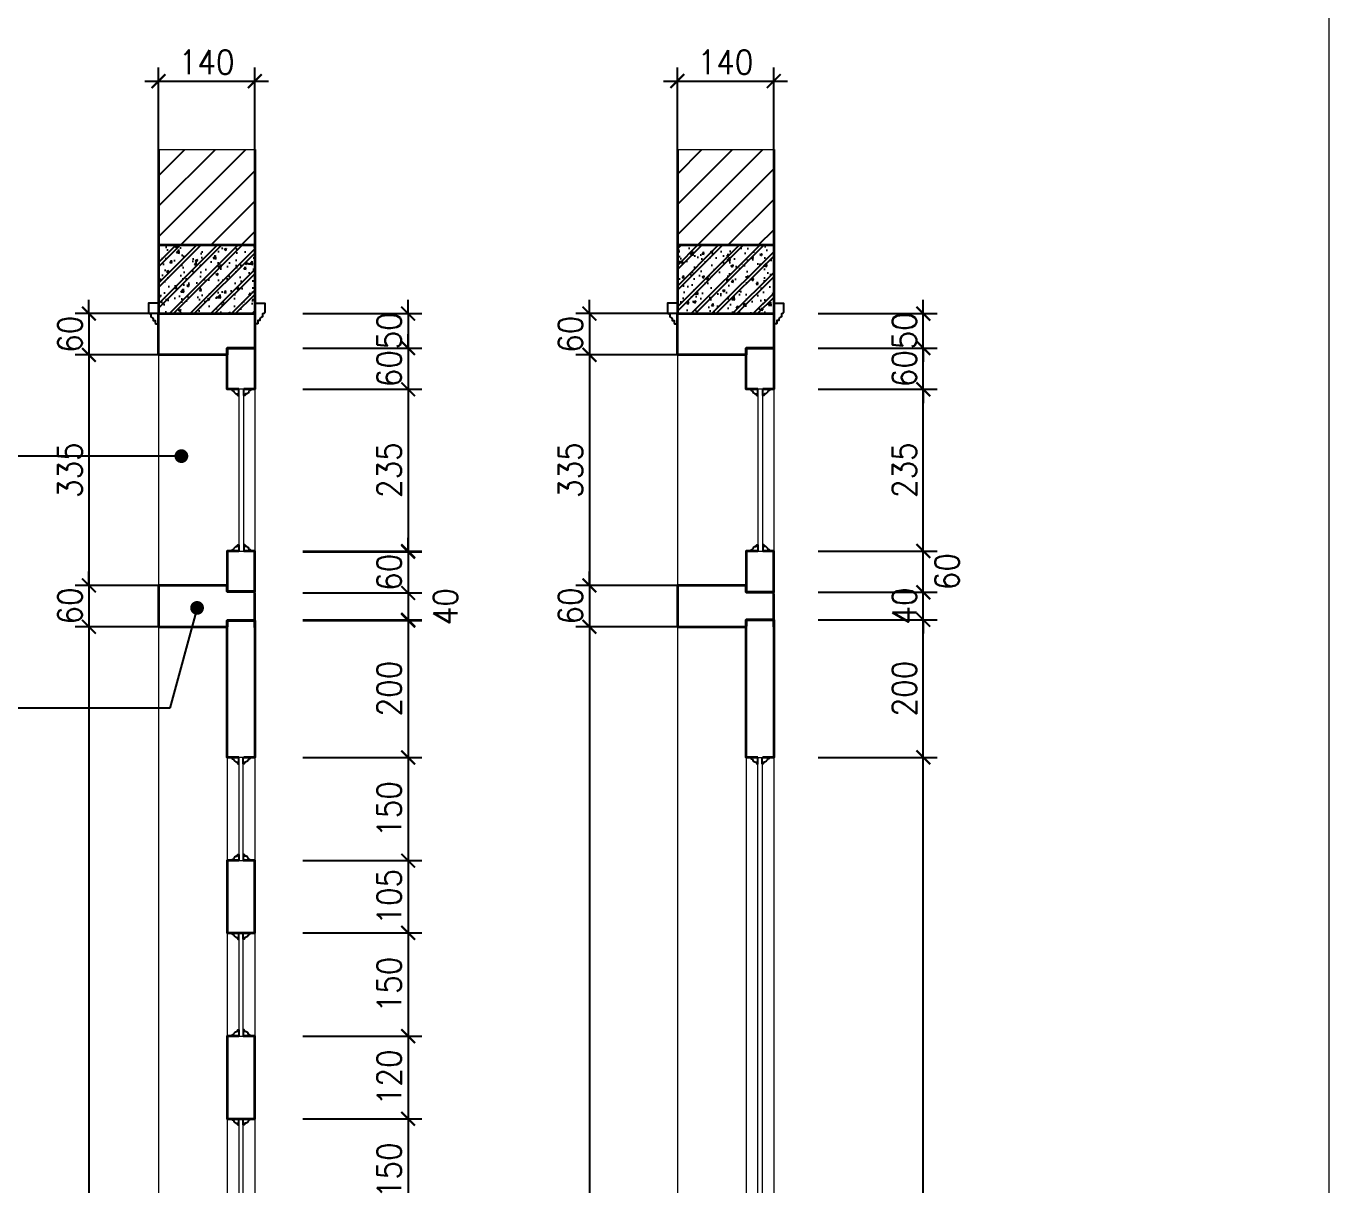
# Model space of a CAD drawing. Header units: millimetres. Extents: x -529782 to -142003, y -492574 to -273331.
# Drawn here: x -218860 to -216967, y -425701 to -424017 of the extents above; entities that cross this region are included whole.
import ezdxf

# ---------------------------------------------------------------- set-up
doc = ezdxf.new("R2010")
doc.units = ezdxf.units.MM
doc.header["$LTSCALE"] = 500
doc.header["$MEASUREMENT"] = 0
doc.header["$PDMODE"] = 3
doc.layers.get('0').update_dxf_attribs({"linetype": 'CONTINUOUS', "lineweight": 13})
doc.layers.get('Defpoints').update_dxf_attribs({"color": 255, "linetype": 'CONTINUOUS', "lineweight": 13})
doc.layers.add('1.cat 30', color=30, linetype='CONTINUOUS', lineweight=35)
doc.layers.add('CA.dim 08', color=251, linetype='CONTINUOUS', lineweight=13)
doc.layers.add('HACH', color=250, linetype='CONTINUOUS')
doc.layers.add('HATCH', color=150, linetype='CONTINUOUS')
doc.styles.get("Standard").update_dxf_attribs({"font": 'txt.shx', "width": 0.9})
doc.dimstyles.new('CA 20', dxfattribs={"dimscale": 0, "dimtxt": 35, "dimasz": 20, "dimexe": 20, "dimexo": 0, "dimgap": 10, "dimtad": 1, "dimdec": 0, "dimzin": 0, "dimdsep": 46, "dimtxsty": 'Standard', "dimblk": 'ARCHTICK', "dimcen": 0.09, "dimdle": 20, "dimclrd": 256, "dimclre": 256, "dimclrt": 7, "dimadec": 0, "dimazin": 0, "dimtfac": 1, "dimtdec": 0, "dimtix": 1, "dimtmove": 2, "dimatfit": 3, "dimldrblk": 'DOT', "dimfxl": 1, "dimtolj": 1, "dimtzin": 0, "dimarcsym": 0})

# ---------------------------------------------------------------- blocks, each defined once
blk = doc.blocks.new('_ArchTick')
at = {"color": 1, "linetype": 'ByBlock', "const_width": 0.15}
blk.add_lwpolyline([(-0.5, -0.5), (0.5, 0.5)], dxfattribs=at)
blk = doc.blocks.new('_DOT')
at = {"color": 1, "linetype": 'ByBlock'}
blk.add_line((-0.5, 0), (-1, 0), dxfattribs=at)
at = {"color": 1, "linetype": 'ByBlock', "const_width": 0.5}
blk.add_lwpolyline([(-0.25, 0, 1), (0.25, 0, 1)], format="xyb", close=True, dxfattribs=at)
blk = doc.blocks.new('*D1323')
at = {"layer": 'CA.dim 08', "lineweight": -2, "transparency": 16777216}
for p, q in [((-218304.9, -424435), (-218304.9, -424415)), ((-218457.7, -424435), (-218284.9, -424435)), ((-218304.9, -424435), (-218304.9, -424485)), ((-218457.7, -424485), (-218284.9, -424485)), ((-218304.9, -424485), (-218304.9, -424505))]:
    blk.add_line(p, q, dxfattribs=at)
at = {"layer": 'Defpoints', "color": 0, "transparency": 16777216}
for p in [(-218457.7, -424435), (-218457.7, -424485), (-218304.9, -424485)]:
    blk.add_point(p, dxfattribs=at)
at = {"layer": 'CA.dim 08', "lineweight": -2, "transparency": 16777216, "xscale": 20, "yscale": 20, "zscale": 20}
for p, rotation in [((-218304.9, -424435), 270), ((-218304.9, -424485), 90)]:
    blk.add_blockref('_ArchTick', p, dxfattribs=dict(at, rotation=rotation))
at = {"layer": 'CA.dim 08', "color": 7, "transparency": 16777216, "insert": (-218332.4, -424460), "char_height": 35, "attachment_point": 5, "rotation": 90}
blk.add_mtext('\\A1;50', dxfattribs=at)
blk = doc.blocks.new('*D1324')
at = {"layer": 'CA.dim 08', "lineweight": -2, "transparency": 16777216}
for p, q in [((-218304.9, -424485), (-218304.9, -424465)), ((-218457.7, -424485), (-218284.9, -424485)), ((-218304.9, -424485), (-218304.9, -424545)), ((-218457.7, -424545), (-218284.9, -424545)), ((-218304.9, -424545), (-218304.9, -424565))]:
    blk.add_line(p, q, dxfattribs=at)
at = {"layer": 'Defpoints', "color": 0, "transparency": 16777216}
for p in [(-218457.7, -424485), (-218457.7, -424545), (-218304.9, -424545)]:
    blk.add_point(p, dxfattribs=at)
at = {"layer": 'CA.dim 08', "lineweight": -2, "transparency": 16777216, "xscale": 20, "yscale": 20, "zscale": 20}
for p, rotation in [((-218304.9, -424485), 270), ((-218304.9, -424545), 90)]:
    blk.add_blockref('_ArchTick', p, dxfattribs=dict(at, rotation=rotation))
at = {"layer": 'CA.dim 08', "color": 7, "transparency": 16777216, "insert": (-218332.4, -424515), "char_height": 35, "attachment_point": 5, "rotation": 90}
blk.add_mtext('\\A1;60', dxfattribs=at)
blk = doc.blocks.new('*D1325')
at = {"layer": 'CA.dim 08', "lineweight": -2, "transparency": 16777216}
for p, q in [((-218304.9, -424525), (-218304.9, -424800)), ((-218457.7, -424545), (-218284.9, -424545)), ((-218457.7, -424780), (-218284.9, -424780))]:
    blk.add_line(p, q, dxfattribs=at)
at = {"layer": 'Defpoints', "color": 0, "transparency": 16777216}
for p in [(-218457.7, -424545), (-218457.7, -424780), (-218304.9, -424780)]:
    blk.add_point(p, dxfattribs=at)
at = {"layer": 'CA.dim 08', "lineweight": -2, "transparency": 16777216, "xscale": 20, "yscale": 20, "zscale": 20}
for p, rotation in [((-218304.9, -424545), 90), ((-218304.9, -424780), 270)]:
    blk.add_blockref('_ArchTick', p, dxfattribs=dict(at, rotation=rotation))
at = {"layer": 'CA.dim 08', "color": 7, "transparency": 16777216, "insert": (-218332.4, -424662.5), "char_height": 35, "attachment_point": 5, "rotation": 90}
blk.add_mtext('\\A1;235', dxfattribs=at)
blk = doc.blocks.new('*D1326')
at = {"layer": 'CA.dim 08', "lineweight": -2, "transparency": 16777216}
for p, q in [((-218304.9, -424781), (-218304.9, -424761)), ((-218457.7, -424781), (-218284.9, -424781)), ((-218304.9, -424781), (-218304.9, -424841)), ((-218457.7, -424841), (-218284.9, -424841)), ((-218304.9, -424841), (-218304.9, -424861))]:
    blk.add_line(p, q, dxfattribs=at)
at = {"layer": 'Defpoints', "color": 0, "transparency": 16777216}
for p in [(-218457.7, -424781), (-218457.7, -424841), (-218304.9, -424841)]:
    blk.add_point(p, dxfattribs=at)
at = {"layer": 'CA.dim 08', "lineweight": -2, "transparency": 16777216, "xscale": 20, "yscale": 20, "zscale": 20}
for p, rotation in [((-218304.9, -424781), 270), ((-218304.9, -424841), 90)]:
    blk.add_blockref('_ArchTick', p, dxfattribs=dict(at, rotation=rotation))
at = {"layer": 'CA.dim 08', "color": 7, "transparency": 16777216, "insert": (-218332.4, -424811), "char_height": 35, "attachment_point": 5, "rotation": 90}
blk.add_mtext('\\A1;60', dxfattribs=at)
blk = doc.blocks.new('*D1327')
at = {"layer": 'CA.dim 08', "lineweight": -2, "transparency": 16777216}
for p, q in [((-218304.9, -424821), (-218304.9, -424901)), ((-218457.7, -424841), (-218284.9, -424841)), ((-218457.7, -424881), (-218284.9, -424881))]:
    blk.add_line(p, q, dxfattribs=at)
at = {"layer": 'Defpoints', "color": 0, "transparency": 16777216}
for p in [(-218457.7, -424841), (-218457.7, -424881), (-218304.9, -424881)]:
    blk.add_point(p, dxfattribs=at)
at = {"layer": 'CA.dim 08', "lineweight": -2, "transparency": 16777216, "xscale": 20, "yscale": 20, "zscale": 20}
for p, rotation in [((-218304.9, -424841), 90), ((-218304.9, -424881), 270)]:
    blk.add_blockref('_ArchTick', p, dxfattribs=dict(at, rotation=rotation))
at = {"layer": 'CA.dim 08', "color": 7, "transparency": 16777216, "insert": (-218250.6, -424861), "char_height": 35, "attachment_point": 5, "rotation": 90}
blk.add_mtext('\\A1;40', dxfattribs=at)
blk = doc.blocks.new('*D1328')
at = {"layer": 'CA.dim 08', "lineweight": -2, "transparency": 16777216}
for p, q in [((-218304.9, -424860), (-218304.9, -425100)), ((-218457.7, -424880), (-218284.9, -424880)), ((-218457.7, -425080), (-218284.9, -425080))]:
    blk.add_line(p, q, dxfattribs=at)
at = {"layer": 'Defpoints', "color": 0, "transparency": 16777216}
for p in [(-218457.7, -424880), (-218457.7, -425080), (-218304.9, -425080)]:
    blk.add_point(p, dxfattribs=at)
at = {"layer": 'CA.dim 08', "lineweight": -2, "transparency": 16777216, "xscale": 20, "yscale": 20, "zscale": 20}
for p, rotation in [((-218304.9, -424880), 90), ((-218304.9, -425080), 270)]:
    blk.add_blockref('_ArchTick', p, dxfattribs=dict(at, rotation=rotation))
at = {"layer": 'CA.dim 08', "color": 7, "transparency": 16777216, "insert": (-218332.4, -424980), "char_height": 35, "attachment_point": 5, "rotation": 90}
blk.add_mtext('\\A1;200', dxfattribs=at)
blk = doc.blocks.new('*D1329')
at = {"layer": 'CA.dim 08', "lineweight": -2, "transparency": 16777216}
for p, q in [((-218304.9, -425060), (-218304.9, -425250)), ((-218457.7, -425080), (-218284.9, -425080)), ((-218457.7, -425230), (-218284.9, -425230))]:
    blk.add_line(p, q, dxfattribs=at)
at = {"layer": 'Defpoints', "color": 0, "transparency": 16777216}
for p in [(-218457.7, -425080), (-218457.7, -425230), (-218304.9, -425230)]:
    blk.add_point(p, dxfattribs=at)
at = {"layer": 'CA.dim 08', "lineweight": -2, "transparency": 16777216, "xscale": 20, "yscale": 20, "zscale": 20}
for p, rotation in [((-218304.9, -425080), 90), ((-218304.9, -425230), 270)]:
    blk.add_blockref('_ArchTick', p, dxfattribs=dict(at, rotation=rotation))
at = {"layer": 'CA.dim 08', "color": 7, "transparency": 16777216, "insert": (-218332.4, -425155), "char_height": 35, "attachment_point": 5, "rotation": 90}
blk.add_mtext('\\A1;150', dxfattribs=at)
blk = doc.blocks.new('*D1330')
at = {"layer": 'CA.dim 08', "lineweight": -2, "transparency": 16777216}
for p, q in [((-218304.9, -425210), (-218304.9, -425355)), ((-218457.7, -425230), (-218284.9, -425230)), ((-218457.7, -425335), (-218284.9, -425335))]:
    blk.add_line(p, q, dxfattribs=at)
at = {"layer": 'Defpoints', "color": 0, "transparency": 16777216}
for p in [(-218457.7, -425230), (-218457.7, -425335), (-218304.9, -425335)]:
    blk.add_point(p, dxfattribs=at)
at = {"layer": 'CA.dim 08', "lineweight": -2, "transparency": 16777216, "xscale": 20, "yscale": 20, "zscale": 20}
for p, rotation in [((-218304.9, -425230), 90), ((-218304.9, -425335), 270)]:
    blk.add_blockref('_ArchTick', p, dxfattribs=dict(at, rotation=rotation))
at = {"layer": 'CA.dim 08', "color": 7, "transparency": 16777216, "insert": (-218332.4, -425282.5), "char_height": 35, "attachment_point": 5, "rotation": 90}
blk.add_mtext('\\A1;105', dxfattribs=at)
blk = doc.blocks.new('*D1331')
at = {"layer": 'CA.dim 08', "lineweight": -2, "transparency": 16777216}
for p, q in [((-218304.9, -425315), (-218304.9, -425505)), ((-218457.7, -425335), (-218284.9, -425335)), ((-218457.7, -425485), (-218284.9, -425485))]:
    blk.add_line(p, q, dxfattribs=at)
at = {"layer": 'Defpoints', "color": 0, "transparency": 16777216}
for p in [(-218457.7, -425335), (-218457.7, -425485), (-218304.9, -425485)]:
    blk.add_point(p, dxfattribs=at)
at = {"layer": 'CA.dim 08', "lineweight": -2, "transparency": 16777216, "xscale": 20, "yscale": 20, "zscale": 20}
for p, rotation in [((-218304.9, -425335), 90), ((-218304.9, -425485), 270)]:
    blk.add_blockref('_ArchTick', p, dxfattribs=dict(at, rotation=rotation))
at = {"layer": 'CA.dim 08', "color": 7, "transparency": 16777216, "insert": (-218332.4, -425410), "char_height": 35, "attachment_point": 5, "rotation": 90}
blk.add_mtext('\\A1;150', dxfattribs=at)
blk = doc.blocks.new('*D1332')
at = {"layer": 'CA.dim 08', "lineweight": -2, "transparency": 16777216}
for p, q in [((-218304.9, -425465), (-218304.9, -425625)), ((-218457.7, -425485), (-218284.9, -425485)), ((-218457.7, -425605), (-218284.9, -425605))]:
    blk.add_line(p, q, dxfattribs=at)
at = {"layer": 'Defpoints', "color": 0, "transparency": 16777216}
for p in [(-218457.7, -425485), (-218457.7, -425605), (-218304.9, -425605)]:
    blk.add_point(p, dxfattribs=at)
at = {"layer": 'CA.dim 08', "lineweight": -2, "transparency": 16777216, "xscale": 20, "yscale": 20, "zscale": 20}
for p, rotation in [((-218304.9, -425485), 90), ((-218304.9, -425605), 270)]:
    blk.add_blockref('_ArchTick', p, dxfattribs=dict(at, rotation=rotation))
at = {"layer": 'CA.dim 08', "color": 7, "transparency": 16777216, "insert": (-218332.4, -425545), "char_height": 35, "attachment_point": 5, "rotation": 90}
blk.add_mtext('\\A1;120', dxfattribs=at)
blk = doc.blocks.new('*D1333')
at = {"layer": 'CA.dim 08', "lineweight": -2, "transparency": 16777216}
for p, q in [((-218304.9, -425585), (-218304.9, -425775)), ((-218457.7, -425605), (-218284.9, -425605)), ((-218457.7, -425755), (-218284.9, -425755))]:
    blk.add_line(p, q, dxfattribs=at)
at = {"layer": 'Defpoints', "color": 0, "transparency": 16777216}
for p in [(-218457.7, -425605), (-218457.7, -425755), (-218304.9, -425755)]:
    blk.add_point(p, dxfattribs=at)
at = {"layer": 'CA.dim 08', "lineweight": -2, "transparency": 16777216, "xscale": 20, "yscale": 20, "zscale": 20}
for p, rotation in [((-218304.9, -425605), 90), ((-218304.9, -425755), 270)]:
    blk.add_blockref('_ArchTick', p, dxfattribs=dict(at, rotation=rotation))
at = {"layer": 'CA.dim 08', "color": 7, "transparency": 16777216, "insert": (-218332.4, -425680), "char_height": 35, "attachment_point": 5, "rotation": 90}
blk.add_mtext('\\A1;150', dxfattribs=at)
blk = doc.blocks.new('*D1343')
at = {"layer": 'CA.dim 08', "lineweight": -2, "transparency": 16777216}
for p, q in [((-218667.7, -424335), (-218667.7, -424077.1)), ((-218527.7, -424335), (-218527.7, -424077.1)), ((-218687.7, -424097.1), (-218507.7, -424097.1))]:
    blk.add_line(p, q, dxfattribs=at)
at = {"layer": 'Defpoints', "color": 0, "transparency": 16777216}
for p in [(-218527.7, -424097.1), (-218667.7, -424335), (-218527.7, -424335)]:
    blk.add_point(p, dxfattribs=at)
at = {"layer": 'CA.dim 08', "lineweight": -2, "transparency": 16777216, "xscale": 20, "yscale": 20, "zscale": 20, "rotation": 180}
blk.add_blockref('_ArchTick', (-218667.7, -424097.1), dxfattribs=at)
at = {"layer": 'CA.dim 08', "lineweight": -2, "transparency": 16777216, "xscale": 20, "yscale": 20, "zscale": 20}
blk.add_blockref('_ArchTick', (-218527.7, -424097.1), dxfattribs=at)
at = {"layer": 'CA.dim 08', "color": 7, "transparency": 16777216, "insert": (-218597.7, -424069.6), "char_height": 35, "attachment_point": 5}
blk.add_mtext('\\A1;140', dxfattribs=at)
blk = doc.blocks.new('*D1345')
at = {"layer": 'CA.dim 08', "lineweight": -2, "transparency": 16777216}
for p, q in [((-218768.8, -424435), (-218768.8, -424415)), ((-218619.5, -424435), (-218788.8, -424435)), ((-218768.8, -424435), (-218768.8, -424495)), ((-218617.7, -424495), (-218788.8, -424495)), ((-218768.8, -424495), (-218768.8, -424515))]:
    blk.add_line(p, q, dxfattribs=at)
at = {"layer": 'Defpoints', "color": 0, "transparency": 16777216}
for p in [(-218619.5, -424435), (-218768.8, -424495), (-218617.7, -424495)]:
    blk.add_point(p, dxfattribs=at)
at = {"layer": 'CA.dim 08', "lineweight": -2, "transparency": 16777216, "xscale": 20, "yscale": 20, "zscale": 20}
for p, rotation in [((-218768.8, -424435), 270), ((-218768.8, -424495), 90)]:
    blk.add_blockref('_ArchTick', p, dxfattribs=dict(at, rotation=rotation))
at = {"layer": 'CA.dim 08', "color": 7, "transparency": 16777216, "insert": (-218796.3, -424465), "char_height": 35, "attachment_point": 5, "rotation": 90}
blk.add_mtext('\\A1;60', dxfattribs=at)
blk = doc.blocks.new('*D1346')
at = {"layer": 'CA.dim 08', "lineweight": -2, "transparency": 16777216}
for p, q in [((-218768.8, -424475), (-218768.8, -424850)), ((-218617.7, -424495), (-218788.8, -424495)), ((-218617.7, -424830), (-218788.8, -424830))]:
    blk.add_line(p, q, dxfattribs=at)
at = {"layer": 'Defpoints', "color": 0, "transparency": 16777216}
for p in [(-218617.7, -424495), (-218768.8, -424830), (-218617.7, -424830)]:
    blk.add_point(p, dxfattribs=at)
at = {"layer": 'CA.dim 08', "lineweight": -2, "transparency": 16777216, "xscale": 20, "yscale": 20, "zscale": 20}
for p, rotation in [((-218768.8, -424495), 90), ((-218768.8, -424830), 270)]:
    blk.add_blockref('_ArchTick', p, dxfattribs=dict(at, rotation=rotation))
at = {"layer": 'CA.dim 08', "color": 7, "transparency": 16777216, "insert": (-218796.3, -424662.5), "char_height": 35, "attachment_point": 5, "rotation": 90}
blk.add_mtext('\\A1;335', dxfattribs=at)
blk = doc.blocks.new('*D1347')
at = {"layer": 'CA.dim 08', "lineweight": -2, "transparency": 16777216}
for p, q in [((-218768.8, -424830), (-218768.8, -424810)), ((-218617.7, -424830), (-218788.8, -424830)), ((-218768.8, -424830), (-218768.8, -424890)), ((-218603, -424890), (-218788.8, -424890)), ((-218768.8, -424890), (-218768.8, -424910))]:
    blk.add_line(p, q, dxfattribs=at)
at = {"layer": 'Defpoints', "color": 0, "transparency": 16777216}
for p in [(-218617.7, -424830), (-218768.8, -424890), (-218603, -424890)]:
    blk.add_point(p, dxfattribs=at)
at = {"layer": 'CA.dim 08', "lineweight": -2, "transparency": 16777216, "xscale": 20, "yscale": 20, "zscale": 20}
for p, rotation in [((-218768.8, -424830), 270), ((-218768.8, -424890), 90)]:
    blk.add_blockref('_ArchTick', p, dxfattribs=dict(at, rotation=rotation))
at = {"layer": 'CA.dim 08', "color": 7, "transparency": 16777216, "insert": (-218796.3, -424860), "char_height": 35, "attachment_point": 5, "rotation": 90}
blk.add_mtext('\\A1;60', dxfattribs=at)
blk = doc.blocks.new('*D1348')
at = {"layer": 'CA.dim 08', "lineweight": -2, "transparency": 16777216}
for p, q in [((-218768.8, -424870), (-218768.8, -427055)), ((-218603, -424890), (-218788.8, -424890)), ((-218603, -427035), (-218788.8, -427035))]:
    blk.add_line(p, q, dxfattribs=at)
at = {"layer": 'Defpoints', "color": 0, "transparency": 16777216}
for p in [(-218603, -424890), (-218768.8, -427035), (-218603, -427035)]:
    blk.add_point(p, dxfattribs=at)
at = {"layer": 'CA.dim 08', "lineweight": -2, "transparency": 16777216, "xscale": 20, "yscale": 20, "zscale": 20}
for p, rotation in [((-218768.8, -424890), 90), ((-218768.8, -427035), 270)]:
    blk.add_blockref('_ArchTick', p, dxfattribs=dict(at, rotation=rotation))
at = {"layer": 'CA.dim 08', "color": 7, "transparency": 16777216, "insert": (-218796.3, -425962.5), "char_height": 35, "attachment_point": 5, "rotation": 90}
blk.add_mtext('\\A1;2145', dxfattribs=at)
blk = doc.blocks.new('*D1349')
at = {"layer": 'CA.dim 08', "lineweight": -2, "transparency": 16777216}
for p, q in [((-218041.4, -424435), (-218041.4, -424415)), ((-217870.9, -424435), (-218061.4, -424435)), ((-218041.4, -424435), (-218041.4, -424495)), ((-217870.9, -424495), (-218061.4, -424495)), ((-218041.4, -424495), (-218041.4, -424515))]:
    blk.add_line(p, q, dxfattribs=at)
at = {"layer": 'Defpoints', "color": 0, "transparency": 16777216}
for p in [(-217870.9, -424435), (-218041.4, -424495), (-217870.9, -424495)]:
    blk.add_point(p, dxfattribs=at)
at = {"layer": 'CA.dim 08', "lineweight": -2, "transparency": 16777216, "xscale": 20, "yscale": 20, "zscale": 20}
for p, rotation in [((-218041.4, -424435), 270), ((-218041.4, -424495), 90)]:
    blk.add_blockref('_ArchTick', p, dxfattribs=dict(at, rotation=rotation))
at = {"layer": 'CA.dim 08', "color": 7, "transparency": 16777216, "insert": (-218068.9, -424465), "char_height": 35, "attachment_point": 5, "rotation": 90}
blk.add_mtext('\\A1;60', dxfattribs=at)
blk = doc.blocks.new('*D1350')
at = {"layer": 'CA.dim 08', "lineweight": -2, "transparency": 16777216}
for p, q in [((-218041.4, -424475), (-218041.4, -424850)), ((-217870.9, -424495), (-218061.4, -424495)), ((-217863.7, -424830), (-218061.4, -424830))]:
    blk.add_line(p, q, dxfattribs=at)
at = {"layer": 'Defpoints', "color": 0, "transparency": 16777216}
for p in [(-217870.9, -424495), (-218041.4, -424830), (-217863.7, -424830)]:
    blk.add_point(p, dxfattribs=at)
at = {"layer": 'CA.dim 08', "lineweight": -2, "transparency": 16777216, "xscale": 20, "yscale": 20, "zscale": 20}
for p, rotation in [((-218041.4, -424495), 90), ((-218041.4, -424830), 270)]:
    blk.add_blockref('_ArchTick', p, dxfattribs=dict(at, rotation=rotation))
at = {"layer": 'CA.dim 08', "color": 7, "transparency": 16777216, "insert": (-218068.9, -424662.5), "char_height": 35, "attachment_point": 5, "rotation": 90}
blk.add_mtext('\\A1;335', dxfattribs=at)
blk = doc.blocks.new('*D1351')
at = {"layer": 'CA.dim 08', "lineweight": -2, "transparency": 16777216}
for p, q in [((-218041.4, -424830), (-218041.4, -424810)), ((-217863.7, -424830), (-218061.4, -424830)), ((-218041.4, -424830), (-218041.4, -424890)), ((-217863.7, -424890), (-218061.4, -424890)), ((-218041.4, -424890), (-218041.4, -424910))]:
    blk.add_line(p, q, dxfattribs=at)
at = {"layer": 'Defpoints', "color": 0, "transparency": 16777216}
for p in [(-217863.7, -424830), (-218041.4, -424890), (-217863.7, -424890)]:
    blk.add_point(p, dxfattribs=at)
at = {"layer": 'CA.dim 08', "lineweight": -2, "transparency": 16777216, "xscale": 20, "yscale": 20, "zscale": 20}
for p, rotation in [((-218041.4, -424830), 270), ((-218041.4, -424890), 90)]:
    blk.add_blockref('_ArchTick', p, dxfattribs=dict(at, rotation=rotation))
at = {"layer": 'CA.dim 08', "color": 7, "transparency": 16777216, "insert": (-218068.9, -424860), "char_height": 35, "attachment_point": 5, "rotation": 90}
blk.add_mtext('\\A1;60', dxfattribs=at)
blk = doc.blocks.new('*D1352')
at = {"layer": 'CA.dim 08', "lineweight": -2, "transparency": 16777216}
for p, q in [((-218041.4, -424870), (-218041.4, -427055)), ((-217863.7, -424890), (-218061.4, -424890)), ((-217863.7, -427035), (-218061.4, -427035))]:
    blk.add_line(p, q, dxfattribs=at)
at = {"layer": 'Defpoints', "color": 0, "transparency": 16777216}
for p in [(-217863.7, -424890), (-218041.4, -427035), (-217863.7, -427035)]:
    blk.add_point(p, dxfattribs=at)
at = {"layer": 'CA.dim 08', "lineweight": -2, "transparency": 16777216, "xscale": 20, "yscale": 20, "zscale": 20}
for p, rotation in [((-218041.4, -424890), 90), ((-218041.4, -427035), 270)]:
    blk.add_blockref('_ArchTick', p, dxfattribs=dict(at, rotation=rotation))
at = {"layer": 'CA.dim 08', "color": 7, "transparency": 16777216, "insert": (-218068.9, -425962.5), "char_height": 35, "attachment_point": 5, "rotation": 90}
blk.add_mtext('\\A1;2145', dxfattribs=at)
blk = doc.blocks.new('*D1354')
at = {"layer": 'CA.dim 08', "lineweight": -2, "transparency": 16777216}
for p, q in [((-217556.3, -426855), (-217556.3, -425060)), ((-217709, -425080), (-217536.3, -425080)), ((-217709, -426835), (-217536.3, -426835))]:
    blk.add_line(p, q, dxfattribs=at)
at = {"layer": 'Defpoints', "color": 0, "transparency": 16777216}
for p in [(-217709, -425080), (-217556.3, -425080), (-217709, -426835)]:
    blk.add_point(p, dxfattribs=at)
at = {"layer": 'CA.dim 08', "lineweight": -2, "transparency": 16777216, "xscale": 20, "yscale": 20, "zscale": 20}
for p, rotation in [((-217556.3, -425080), 90), ((-217556.3, -426835), 270)]:
    blk.add_blockref('_ArchTick', p, dxfattribs=dict(at, rotation=rotation))
at = {"layer": 'CA.dim 08', "color": 7, "transparency": 16777216, "insert": (-217583.8, -425957.5), "char_height": 35, "attachment_point": 5, "rotation": 90}
blk.add_mtext('\\A1;1755', dxfattribs=at)
blk = doc.blocks.new('*D1355')
at = {"layer": 'CA.dim 08', "lineweight": -2, "transparency": 16777216}
for p, q in [((-217556.3, -425100), (-217556.3, -424860)), ((-217709, -424880), (-217536.3, -424880)), ((-217709, -425080), (-217536.3, -425080))]:
    blk.add_line(p, q, dxfattribs=at)
at = {"layer": 'Defpoints', "color": 0, "transparency": 16777216}
for p in [(-217709, -424880), (-217556.3, -424880), (-217709, -425080)]:
    blk.add_point(p, dxfattribs=at)
at = {"layer": 'CA.dim 08', "lineweight": -2, "transparency": 16777216, "xscale": 20, "yscale": 20, "zscale": 20}
for p, rotation in [((-217556.3, -424880), 90), ((-217556.3, -425080), 270)]:
    blk.add_blockref('_ArchTick', p, dxfattribs=dict(at, rotation=rotation))
at = {"layer": 'CA.dim 08', "color": 7, "transparency": 16777216, "insert": (-217583.8, -424980), "char_height": 35, "attachment_point": 5, "rotation": 90}
blk.add_mtext('\\A1;200', dxfattribs=at)
blk = doc.blocks.new('*D1356')
at = {"layer": 'CA.dim 08', "lineweight": -2, "transparency": 16777216}
for p, q in [((-217556.3, -424840), (-217556.3, -424820)), ((-217709, -424840), (-217536.3, -424840)), ((-217556.3, -424880), (-217556.3, -424840)), ((-217709, -424880), (-217536.3, -424880)), ((-217556.3, -424880), (-217556.3, -424900))]:
    blk.add_line(p, q, dxfattribs=at)
at = {"layer": 'Defpoints', "color": 0, "transparency": 16777216}
for p in [(-217709, -424840), (-217556.3, -424840), (-217709, -424880)]:
    blk.add_point(p, dxfattribs=at)
at = {"layer": 'CA.dim 08', "lineweight": -2, "transparency": 16777216, "xscale": 20, "yscale": 20, "zscale": 20}
for p, rotation in [((-217556.3, -424840), 270), ((-217556.3, -424880), 90)]:
    blk.add_blockref('_ArchTick', p, dxfattribs=dict(at, rotation=rotation))
at = {"layer": 'CA.dim 08', "color": 7, "transparency": 16777216, "insert": (-217583.8, -424860), "char_height": 35, "attachment_point": 5, "rotation": 90}
blk.add_mtext('\\A1;40', dxfattribs=at)
blk = doc.blocks.new('*D1357')
at = {"layer": 'CA.dim 08', "lineweight": -2, "transparency": 16777216}
for p, q in [((-217556.3, -424860), (-217556.3, -424760)), ((-217709, -424780), (-217536.3, -424780)), ((-217709, -424840), (-217536.3, -424840))]:
    blk.add_line(p, q, dxfattribs=at)
at = {"layer": 'Defpoints', "color": 0, "transparency": 16777216}
for p in [(-217709, -424780), (-217556.3, -424780), (-217709, -424840)]:
    blk.add_point(p, dxfattribs=at)
at = {"layer": 'CA.dim 08', "lineweight": -2, "transparency": 16777216, "xscale": 20, "yscale": 20, "zscale": 20}
for p, rotation in [((-217556.3, -424780), 90), ((-217556.3, -424840), 270)]:
    blk.add_blockref('_ArchTick', p, dxfattribs=dict(at, rotation=rotation))
at = {"layer": 'CA.dim 08', "color": 7, "transparency": 16777216, "insert": (-217521.8, -424810), "char_height": 35, "attachment_point": 5, "rotation": 90}
blk.add_mtext('\\A1;60', dxfattribs=at)
blk = doc.blocks.new('*D1358')
at = {"layer": 'CA.dim 08', "lineweight": -2, "transparency": 16777216}
for p, q in [((-217556.3, -424800), (-217556.3, -424525)), ((-217709, -424545), (-217536.3, -424545)), ((-217709, -424780), (-217536.3, -424780))]:
    blk.add_line(p, q, dxfattribs=at)
at = {"layer": 'Defpoints', "color": 0, "transparency": 16777216}
for p in [(-217709, -424545), (-217556.3, -424545), (-217709, -424780)]:
    blk.add_point(p, dxfattribs=at)
at = {"layer": 'CA.dim 08', "lineweight": -2, "transparency": 16777216, "xscale": 20, "yscale": 20, "zscale": 20}
for p, rotation in [((-217556.3, -424545), 90), ((-217556.3, -424780), 270)]:
    blk.add_blockref('_ArchTick', p, dxfattribs=dict(at, rotation=rotation))
at = {"layer": 'CA.dim 08', "color": 7, "transparency": 16777216, "insert": (-217583.8, -424662.5), "char_height": 35, "attachment_point": 5, "rotation": 90}
blk.add_mtext('\\A1;235', dxfattribs=at)
blk = doc.blocks.new('*D1359')
at = {"layer": 'CA.dim 08', "lineweight": -2, "transparency": 16777216}
for p, q in [((-217556.3, -424485), (-217556.3, -424465)), ((-217709, -424485), (-217536.3, -424485)), ((-217556.3, -424545), (-217556.3, -424485)), ((-217709, -424545), (-217536.3, -424545)), ((-217556.3, -424545), (-217556.3, -424565))]:
    blk.add_line(p, q, dxfattribs=at)
at = {"layer": 'Defpoints', "color": 0, "transparency": 16777216}
for p in [(-217709, -424485), (-217556.3, -424485), (-217709, -424545)]:
    blk.add_point(p, dxfattribs=at)
at = {"layer": 'CA.dim 08', "lineweight": -2, "transparency": 16777216, "xscale": 20, "yscale": 20, "zscale": 20}
for p, rotation in [((-217556.3, -424485), 270), ((-217556.3, -424545), 90)]:
    blk.add_blockref('_ArchTick', p, dxfattribs=dict(at, rotation=rotation))
at = {"layer": 'CA.dim 08', "color": 7, "transparency": 16777216, "insert": (-217583.8, -424515), "char_height": 35, "attachment_point": 5, "rotation": 90}
blk.add_mtext('\\A1;60', dxfattribs=at)
blk = doc.blocks.new('*D1360')
at = {"layer": 'CA.dim 08', "lineweight": -2, "transparency": 16777216}
for p, q in [((-217556.3, -424435), (-217556.3, -424415)), ((-217709, -424435), (-217536.3, -424435)), ((-217556.3, -424485), (-217556.3, -424435)), ((-217709, -424485), (-217536.3, -424485)), ((-217556.3, -424485), (-217556.3, -424505))]:
    blk.add_line(p, q, dxfattribs=at)
at = {"layer": 'Defpoints', "color": 0, "transparency": 16777216}
for p in [(-217709, -424435), (-217556.3, -424435), (-217709, -424485)]:
    blk.add_point(p, dxfattribs=at)
at = {"layer": 'CA.dim 08', "lineweight": -2, "transparency": 16777216, "xscale": 20, "yscale": 20, "zscale": 20}
for p, rotation in [((-217556.3, -424435), 270), ((-217556.3, -424485), 90)]:
    blk.add_blockref('_ArchTick', p, dxfattribs=dict(at, rotation=rotation))
at = {"layer": 'CA.dim 08', "color": 7, "transparency": 16777216, "insert": (-217583.8, -424460), "char_height": 35, "attachment_point": 5, "rotation": 90}
blk.add_mtext('\\A1;50', dxfattribs=at)
blk = doc.blocks.new('*D1373')
at = {"layer": 'CA.dim 08', "lineweight": -2, "transparency": 16777216}
for p, q in [((-217913.7, -424196.4), (-217913.7, -424077.1)), ((-217773.7, -424196.4), (-217773.7, -424077.1)), ((-217933.7, -424097.1), (-217753.7, -424097.1))]:
    blk.add_line(p, q, dxfattribs=at)
at = {"layer": 'Defpoints', "color": 0, "transparency": 16777216}
for p in [(-217773.7, -424097.1), (-217913.7, -424196.4), (-217773.7, -424196.4)]:
    blk.add_point(p, dxfattribs=at)
at = {"layer": 'CA.dim 08', "lineweight": -2, "transparency": 16777216, "xscale": 20, "yscale": 20, "zscale": 20, "rotation": 180}
blk.add_blockref('_ArchTick', (-217913.7, -424097.1), dxfattribs=at)
at = {"layer": 'CA.dim 08', "lineweight": -2, "transparency": 16777216, "xscale": 20, "yscale": 20, "zscale": 20}
blk.add_blockref('_ArchTick', (-217773.7, -424097.1), dxfattribs=at)
at = {"layer": 'CA.dim 08', "color": 7, "transparency": 16777216, "insert": (-217843.7, -424069.6), "char_height": 35, "attachment_point": 5}
blk.add_mtext('\\A1;140', dxfattribs=at)

msp = doc.modelspace()

# ---------------------------------------------------------------- hatches: boundary and pattern name
at = {"layer": 'HACH'}
h = msp.add_hatch(dxfattribs=at)
h.set_pattern_fill('ANSI31', color=256, scale=250, style=0)
h.set_pattern_definition([(45, (-15549.51, 12493.73), (-22.097087, 22.097087), [])])
h.paths.add_polyline_path([(-218527.7, -424335), (-218527.7, -424196.4), (-218667.7, -424196.4), (-218667.7, -424335)])
h.paths.add_polyline_path([(-217773.7, -424335), (-217773.7, -424196.4), (-217913.7, -424196.4), (-217913.7, -424335)])
h = msp.add_hatch(dxfattribs=at)
h.set_pattern_fill('CHAU-01', color=256, scale=5, style=0, pattern_type=2)
h.set_pattern_definition([(50, (-19984.165, 11096.715), (35.8630091, -3.1376067), [3.75, -41.25]), (355, (-19984.165, 11096.715), (-6.9375667, 37.6096067), [3, -33]), (100.4514, (-19981.177, 11096.453), (28.925469, 34.471977), [3.1870095, -35.0571056]), (46.1842, (-19984.165, 11106.715), (53.3620524, -8.2759507), [5.625, -61.875]), (96.6356, (-19979.72, 11106.025), (46.733135, 48.7058935), [4.7805144, -52.58565]), (351.1842, (-19984.165, 11106.715), (46.733097, 48.70593), [4.5, -49.5]), (21, (-19979.165, 11104.215), (29.8453526, -20.1309445), [3.75, -41.25]), (326, (-19979.165, 11104.215), (12.1657666, 36.2575023), [3, -33]), (71.4514, (-19976.678, 11102.537), (42.0111314, 16.1265248), [3.1870095, -35.0571056]), (37.5, (-19984.165, 11096.715), (0.60799277, 16.6446927), [0, -32.6, 0, -33.5, 0, -33.125]), (7.5, (-19984.165, 11096.715), (13.1534769, 19.7205856), [0, -19.1, 0, -31.85, 0, -12.625]), (327.5, (-19995.315, 11096.715), (26.6911218, -1.1277436), [0, -12.5, 0, -39, 0, -51.75]), (317.5, (-20000.315, 11096.715), (29.1593085, 5.0052491), [0, -16.25, 0, -25.9, 0, -36.75]), (45, (-19984.165, 11096.715), (-15.0260191, 15.0260191), []), (45, (-19984.165, 11102.84), (-15.0260191, 15.0260191), [])])
h.paths.add_polyline_path([(-218667.7, -424335), (-218667.7, -424435), (-218527.7, -424435), (-218527.7, -424420), (-218527.7, -424335)])
h = msp.add_hatch(dxfattribs=at)
h.set_pattern_fill('CHAU-01', color=256, scale=5, style=0, pattern_type=2)
h.set_pattern_definition([(50, (-20337.818, 11096.715), (35.8630091, -3.1376067), [3.75, -41.25]), (355, (-20337.818, 11096.715), (-6.9375667, 37.6096067), [3, -33]), (100.4514, (-20334.83, 11096.453), (28.925469, 34.471977), [3.1870095, -35.0571056]), (46.1842, (-20337.82, 11106.715), (53.3620524, -8.2759507), [5.625, -61.875]), (96.6356, (-20333.37, 11106.025), (46.733135, 48.7058935), [4.7805144, -52.58565]), (351.1842, (-20337.82, 11106.715), (46.733097, 48.70593), [4.5, -49.5]), (21, (-20332.818, 11104.215), (29.8453526, -20.1309445), [3.75, -41.25]), (326, (-20332.818, 11104.215), (12.1657666, 36.2575023), [3, -33]), (71.4514, (-20330.33, 11102.537), (42.0111314, 16.1265248), [3.1870095, -35.0571056]), (37.5, (-20337.818, 11096.715), (0.60799277, 16.6446927), [0, -32.6, 0, -33.5, 0, -33.125]), (7.5, (-20337.818, 11096.715), (13.1534769, 19.7205856), [0, -19.1, 0, -31.85, 0, -12.625]), (327.5, (-20348.968, 11096.715), (26.6911218, -1.1277436), [0, -12.5, 0, -39, 0, -51.75]), (317.5, (-20353.968, 11096.715), (29.1593085, 5.0052491), [0, -16.25, 0, -25.9, 0, -36.75]), (45, (-20337.818, 11096.715), (-15.0260191, 15.0260191), []), (45, (-20337.818, 11102.84), (-15.0260191, 15.0260191), [])])
h.paths.add_polyline_path([(-217773.7, -424435), (-217773.7, -424420), (-217773.7, -424335), (-217913.7, -424335), (-217913.7, -424435)])

# ---------------------------------------------------------------- linework, layer by layer
at = {"layer": '1.cat 30', "ltscale": 4}
for p, q in [((-218667.7, -424196.4), (-218667.7, -424435)), ((-218527.7, -424196.4), (-218527.7, -424435)), ((-217913.7, -424196.4), (-217913.7, -424435)), ((-217773.7, -424196.4), (-217773.7, -424435)), ((-218667.7, -424335), (-218527.7, -424335)), ((-217913.7, -424335), (-217773.7, -424335)), ((-218667.7, -424435), (-218527.7, -424435)), ((-218667.7, -424435), (-218527.7, -424435)), ((-218667.7, -424435), (-218527.7, -424435)), ((-218667.7, -424495), (-218667.7, -424435)), ((-218527.7, -424435), (-218527.7, -424485)), ((-217913.7, -424435), (-217773.7, -424435)), ((-217913.7, -424435), (-217773.7, -424435)), ((-217913.7, -424435), (-217773.7, -424435)), ((-217913.7, -424495), (-217913.7, -424435)), ((-217773.7, -424435), (-217773.7, -424485)), ((-218567.7, -424495), (-218667.7, -424495)), ((-218527.7, -424485), (-218567.7, -424485)), ((-218567.7, -424485), (-218567.7, -424495)), ((-218527.7, -424485), (-218567.7, -424485)), ((-218567.7, -424485), (-218567.7, -424495)), ((-217813.7, -424495), (-217913.7, -424495)), ((-217773.7, -424485), (-217813.7, -424485)), ((-217813.7, -424485), (-217813.7, -424495)), ((-217773.7, -424485), (-217813.7, -424485)), ((-217813.7, -424485), (-217813.7, -424495)), ((-218567.7, -424830), (-218667.7, -424830)), ((-218667.7, -424830), (-218667.7, -424890)), ((-218567.7, -424839), (-218567.7, -424830)), ((-218567.7, -424839), (-218567.7, -424830)), ((-217813.7, -424830), (-217913.7, -424830)), ((-217913.7, -424830), (-217913.7, -424890)), ((-217813.7, -424840), (-217813.7, -424831)), ((-217813.7, -424840), (-217813.7, -424831)), ((-218527.7, -424839), (-218567.7, -424839)), ((-218527.7, -424839), (-218567.7, -424839)), ((-218527.7, -424839), (-218567.7, -424839)), ((-218527.7, -424891), (-218527.7, -424841)), ((-217773.7, -424840), (-217813.7, -424840)), ((-217773.7, -424840), (-217813.7, -424840)), ((-217773.7, -424840), (-217813.7, -424840)), ((-217773.7, -424890), (-217773.7, -424842)), ((-218667.7, -424890), (-218567.7, -424890)), ((-218667.7, -424890), (-218567.7, -424890)), ((-218527.7, -424881), (-218567.7, -424881)), ((-218527.7, -424881), (-218567.7, -424881)), ((-218567.7, -424881), (-218567.7, -424890)), ((-218527.7, -424881), (-218567.7, -424881)), ((-218567.7, -424881), (-218567.7, -424890)), ((-217913.7, -424890), (-217813.7, -424890)), ((-217913.7, -424890), (-217813.7, -424890)), ((-217773.7, -424880), (-217813.7, -424880)), ((-217773.7, -424880), (-217813.7, -424880)), ((-217813.7, -424880), (-217813.7, -424889)), ((-217773.7, -424880), (-217813.7, -424880)), ((-217813.7, -424880), (-217813.7, -424889))]:
    msp.add_line(p, q, dxfattribs=at)
for points in [[(-218550.8, -424545), (-218567.7, -424545), (-218567.7, -424485), (-218527.7, -424485), (-218527.7, -424545), (-218543.6, -424545)], [(-217796.7, -424545), (-217813.7, -424545), (-217813.7, -424485), (-217773.7, -424485), (-217773.7, -424545), (-217789.6, -424545)], [(-218550.8, -424780), (-218567.7, -424780), (-218567.7, -424839), (-218527.7, -424839), (-218527.7, -424780), (-218543.6, -424780)], [(-217796.7, -424780), (-217813.7, -424780), (-217813.7, -424840), (-217773.7, -424840), (-217773.7, -424780), (-217789.6, -424780)], [(-218550.8, -425080), (-218567.7, -425080), (-218567.7, -424881), (-218527.7, -424881), (-218527.7, -425080), (-218543.6, -425080)], [(-217796.7, -425080), (-217813.7, -425080), (-217813.7, -424880), (-217773.7, -424880), (-217773.7, -425080), (-217789.6, -425080)], [(-218550.8, -425230), (-218567.7, -425230), (-218567.7, -425335), (-218527.7, -425335), (-218527.7, -425230), (-218543.6, -425230)], [(-218550.8, -425485), (-218567.7, -425485), (-218567.7, -425605), (-218527.7, -425605), (-218527.7, -425485), (-218543.6, -425485)]]:
    msp.add_lwpolyline(points, dxfattribs=at)
at = {"layer": 'CA.dim 08'}
for p, q in [((-216966.9, -422444.1), (-216966.9, -429818)), ((-218667.7, -424196.4), (-218527.7, -424196.4)), ((-217913.7, -424196.4), (-217773.7, -424196.4)), ((-218527.7, -424435), (-218527.7, -427035)), ((-217773.7, -424435), (-217773.7, -427035)), ((-218667.7, -424495), (-218667.7, -427035)), ((-217913.7, -424495), (-217913.7, -427035)), ((-218567.7, -425080), (-218567.7, -426835)), ((-217813.7, -425080), (-217813.7, -426835))]:
    msp.add_line(p, q, dxfattribs=at)
for points in [[(-218543.6, -424545), (-218550.8, -424545), (-218550.8, -424780), (-218543.6, -424780)], [(-217789.6, -424545), (-217796.7, -424545), (-217796.7, -424780), (-217789.6, -424780)], [(-218544.6, -425080), (-218550.8, -425080), (-218550.8, -425230), (-218544.6, -425230)], [(-217790.6, -426835), (-217796.7, -426835), (-217796.7, -425080), (-217790.6, -425080)], [(-218544.6, -425335), (-218550.8, -425335), (-218550.8, -425485), (-218544.6, -425485)], [(-218544.6, -425605), (-218550.8, -425605), (-218550.8, -425755), (-218544.6, -425755)]]:
    msp.add_lwpolyline(points, close=True, dxfattribs=at)
at = {"layer": 'HACH', "ltscale": 4}
for points in [[(-218682.2, -424433.3, 0.349725), (-218679.5, -424435.3), (-218678.8, -424435.3), (-218678.8, -424439.8, -0.408145), (-218675.2, -424445.1), (-218672.3, -424445.1), (-218672.3, -424449, 0.414214), (-218671.3, -424450), (-218667.7, -424450), (-218667.7, -424420), (-218682.2, -424420)], [(-218513.3, -424433.3, -0.349725), (-218516, -424435.3), (-218516.6, -424435.3), (-218516.6, -424439.8, 0.408145), (-218520.3, -424445.1), (-218523.1, -424445.1), (-218523.1, -424449, -0.414214), (-218524.1, -424450), (-218527.7, -424450), (-218527.7, -424420), (-218513.3, -424420)], [(-217928.1, -424433.3, 0.349725), (-217925.5, -424435.3), (-217924.8, -424435.3), (-217924.8, -424439.8, -0.408145), (-217921.2, -424445.1), (-217918.3, -424445.1), (-217918.3, -424449, 0.414214), (-217917.3, -424450), (-217913.7, -424450), (-217913.7, -424420), (-217928.1, -424420)], [(-217759.3, -424433.3, -0.349725), (-217761.9, -424435.3), (-217762.6, -424435.3), (-217762.6, -424439.8, 0.408145), (-217766.2, -424445.1), (-217769.1, -424445.1), (-217769.1, -424449, -0.414214), (-217770.1, -424450), (-217773.7, -424450), (-217773.7, -424420), (-217759.3, -424420)]]:
    msp.add_lwpolyline(points, format="xyb", close=True, dxfattribs=at)
at = {"layer": 'HATCH', "ltscale": 4}
for points in [[(-218550.8, -424545), (-218560.4, -424545), (-218560.4, -424546.9), (-218558.7, -424546.9, 0.386896), (-218553.2, -424551.7), (-218553.2, -424552.8), (-218552.3, -424552.8), (-218552.3, -424554.1), (-218550.8, -424554.1), (-218550.8, -424545)], [(-218543.7, -424545), (-218534, -424545), (-218534, -424546.9), (-218535.7, -424546.9, -0.386896), (-218541.3, -424551.7), (-218541.3, -424552.8), (-218542.2, -424552.8), (-218542.2, -424554.1), (-218543.7, -424554.1), (-218543.7, -424545)], [(-217796.7, -424545), (-217806.4, -424545), (-217806.4, -424546.9), (-217804.7, -424546.9, 0.386896), (-217799.2, -424551.7), (-217799.2, -424552.8), (-217798.2, -424552.8), (-217798.2, -424554.1), (-217796.7, -424554.1), (-217796.7, -424545)], [(-217789.6, -424545), (-217780, -424545), (-217780, -424546.9), (-217781.7, -424546.9, -0.386896), (-217787.2, -424551.7), (-217787.2, -424552.8), (-217788.2, -424552.8), (-217788.2, -424554.1), (-217789.6, -424554.1), (-217789.6, -424545)], [(-218550.8, -424780), (-218560.4, -424780), (-218560.4, -424778.2), (-218558.7, -424778.2, -0.386896), (-218553.2, -424773.3), (-218553.2, -424772.2), (-218552.3, -424772.2), (-218552.3, -424770.9), (-218550.8, -424770.9), (-218550.8, -424780)], [(-218543.7, -424780), (-218534, -424780), (-218534, -424778.2), (-218535.7, -424778.2, 0.386896), (-218541.3, -424773.3), (-218541.3, -424772.2), (-218542.2, -424772.2), (-218542.2, -424770.9), (-218543.7, -424770.9), (-218543.7, -424780)], [(-217796.7, -424780), (-217806.4, -424780), (-217806.4, -424778.2), (-217804.7, -424778.2, -0.386896), (-217799.2, -424773.3), (-217799.2, -424772.2), (-217798.2, -424772.2), (-217798.2, -424770.9), (-217796.7, -424770.9), (-217796.7, -424780)], [(-217789.6, -424780), (-217780, -424780), (-217780, -424778.2), (-217781.7, -424778.2, 0.386896), (-217787.2, -424773.3), (-217787.2, -424772.2), (-217788.2, -424772.2), (-217788.2, -424770.9), (-217789.6, -424770.9), (-217789.6, -424780)], [(-218550.8, -425080), (-218560.4, -425080), (-218560.4, -425081.9), (-218558.7, -425081.9, 0.386896), (-218553.2, -425086.7), (-218553.2, -425087.8), (-218552.3, -425087.8), (-218552.3, -425089.1), (-218550.8, -425089.1), (-218550.8, -425080)], [(-218544.6, -425080), (-218535, -425080), (-218535, -425081.9), (-218536.6, -425081.9, -0.386896), (-218542.2, -425086.7), (-218542.2, -425087.8), (-218543.1, -425087.8), (-218543.1, -425089.1), (-218544.6, -425089.1), (-218544.6, -425080)], [(-217796.7, -425080), (-217806.4, -425080), (-217806.4, -425081.9), (-217804.7, -425081.9, 0.386896), (-217799.2, -425086.7), (-217799.2, -425087.8), (-217798.2, -425087.8), (-217798.2, -425089.1), (-217796.7, -425089.1), (-217796.7, -425080)], [(-217790.6, -425080), (-217780.9, -425080), (-217780.9, -425081.9), (-217782.6, -425081.9, -0.386896), (-217788.2, -425086.7), (-217788.2, -425087.8), (-217789.1, -425087.8), (-217789.1, -425089.1), (-217790.6, -425089.1), (-217790.6, -425080)], [(-218550.8, -425230), (-218560.4, -425230), (-218560.4, -425228.2), (-218558.7, -425228.2, -0.386896), (-218553.2, -425223.3), (-218553.2, -425222.2), (-218552.3, -425222.2), (-218552.3, -425220.9), (-218550.8, -425220.9), (-218550.8, -425230)], [(-218544.6, -425230), (-218535, -425230), (-218535, -425228.2), (-218536.6, -425228.2, 0.386896), (-218542.2, -425223.3), (-218542.2, -425222.2), (-218543.1, -425222.2), (-218543.1, -425220.9), (-218544.6, -425220.9), (-218544.6, -425230)], [(-218550.8, -425335), (-218560.4, -425335), (-218560.4, -425336.9), (-218558.7, -425336.9, 0.386896), (-218553.2, -425341.7), (-218553.2, -425342.8), (-218552.3, -425342.8), (-218552.3, -425344.1), (-218550.8, -425344.1), (-218550.8, -425335)], [(-218544.6, -425335), (-218535, -425335), (-218535, -425336.9), (-218536.6, -425336.9, -0.386896), (-218542.2, -425341.7), (-218542.2, -425342.8), (-218543.1, -425342.8), (-218543.1, -425344.1), (-218544.6, -425344.1), (-218544.6, -425335)], [(-218550.8, -425485), (-218560.4, -425485), (-218560.4, -425483.2), (-218558.7, -425483.2, -0.386896), (-218553.2, -425478.3), (-218553.2, -425477.2), (-218552.3, -425477.2), (-218552.3, -425475.9), (-218550.8, -425475.9), (-218550.8, -425485)], [(-218544.6, -425485), (-218535, -425485), (-218535, -425483.2), (-218536.6, -425483.2, 0.386896), (-218542.2, -425478.3), (-218542.2, -425477.2), (-218543.1, -425477.2), (-218543.1, -425475.9), (-218544.6, -425475.9), (-218544.6, -425485)], [(-218550.8, -425605), (-218560.4, -425605), (-218560.4, -425606.9), (-218558.7, -425606.9, 0.386896), (-218553.2, -425611.7), (-218553.2, -425612.8), (-218552.3, -425612.8), (-218552.3, -425614.1), (-218550.8, -425614.1), (-218550.8, -425605)], [(-218544.6, -425605), (-218535, -425605), (-218535, -425606.9), (-218536.6, -425606.9, -0.386896), (-218542.2, -425611.7), (-218542.2, -425612.8), (-218543.1, -425612.8), (-218543.1, -425614.1), (-218544.6, -425614.1), (-218544.6, -425605)]]:
    msp.add_lwpolyline(points, format="xyb", dxfattribs=at)

# ---------------------------------------------------------------- dimensions: what is measured, and where the dimension line sits
at = {"layer": 'CA.dim 08'}
for base, p1, p2, picture, middle in [((-218527.7, -424097.1), (-218667.7, -424335), (-218527.7, -424335), '*D1343', (-218597.7, -424069.6)), ((-217773.7, -424097.1), (-217913.7, -424196.4), (-217773.7, -424196.4), '*D1373', (-217843.7, -424069.6))]:
    dim = msp.add_linear_dim(base=base, p1=p1, p2=p2, dimstyle='CA 20', override={"dimscale": 1}, dxfattribs=at)
    dim.commit()
    dim.dimension.update_dxf_attribs({"geometry": picture, "text_midpoint": middle})
for base, p1, p2, picture, middle in [((-218768.8, -424495), (-218619.5, -424435), (-218617.7, -424495), '*D1345', (-218796.3, -424465)), ((-218304.9, -424485), (-218457.7, -424435), (-218457.7, -424485), '*D1323', (-218332.4, -424460)), ((-218041.4, -424495), (-217870.9, -424435), (-217870.9, -424495), '*D1349', (-218068.9, -424465)), ((-217556.3, -424435), (-217709, -424485), (-217709, -424435), '*D1360', (-217583.8, -424460)), ((-218768.8, -424830), (-218617.7, -424495), (-218617.7, -424830), '*D1346', (-218796.3, -424662.5)), ((-218304.9, -424545), (-218457.7, -424485), (-218457.7, -424545), '*D1324', (-218332.4, -424515)), ((-218041.4, -424830), (-217870.9, -424495), (-217863.7, -424830), '*D1350', (-218068.9, -424662.5)), ((-217556.3, -424485), (-217709, -424545), (-217709, -424485), '*D1359', (-217583.8, -424515)), ((-218304.9, -424780), (-218457.7, -424545), (-218457.7, -424780), '*D1325', (-218332.4, -424662.5)), ((-217556.3, -424545), (-217709, -424780), (-217709, -424545), '*D1358', (-217583.8, -424662.5)), ((-218304.9, -424841), (-218457.7, -424781), (-218457.7, -424841), '*D1326', (-218332.4, -424811)), ((-218768.8, -424890), (-218617.7, -424830), (-218603, -424890), '*D1347', (-218796.3, -424860)), ((-218041.4, -424890), (-217863.7, -424830), (-217863.7, -424890), '*D1351', (-218068.9, -424860)), ((-217556.3, -424840), (-217709, -424880), (-217709, -424840), '*D1356', (-217583.8, -424860)), ((-218768.8, -427035), (-218603, -424890), (-218603, -427035), '*D1348', (-218796.3, -425962.5)), ((-218304.9, -425080), (-218457.7, -424880), (-218457.7, -425080), '*D1328', (-218332.4, -424980)), ((-218041.4, -427035), (-217863.7, -424890), (-217863.7, -427035), '*D1352', (-218068.9, -425962.5)), ((-217556.3, -424880), (-217709, -425080), (-217709, -424880), '*D1355', (-217583.8, -424980)), ((-218304.9, -425230), (-218457.7, -425080), (-218457.7, -425230), '*D1329', (-218332.4, -425155)), ((-217556.3, -425080), (-217709, -426835), (-217709, -425080), '*D1354', (-217583.8, -425957.5)), ((-218304.9, -425335), (-218457.7, -425230), (-218457.7, -425335), '*D1330', (-218332.4, -425282.5)), ((-218304.9, -425485), (-218457.7, -425335), (-218457.7, -425485), '*D1331', (-218332.4, -425410)), ((-218304.9, -425605), (-218457.7, -425485), (-218457.7, -425605), '*D1332', (-218332.4, -425545)), ((-218304.9, -425755), (-218457.7, -425605), (-218457.7, -425755), '*D1333', (-218332.4, -425680))]:
    dim = msp.add_linear_dim(base=base, p1=p1, p2=p2, angle=90, dimstyle='CA 20', override={"dimscale": 1}, dxfattribs=at)
    dim.commit()
    dim.dimension.update_dxf_attribs({"geometry": picture, "text_midpoint": middle})
for base, p1, p2, picture, middle in [((-217556.3, -424780), (-217709, -424840), (-217709, -424780), '*D1357', (-217521.8, -424810)), ((-218304.9, -424881), (-218457.7, -424841), (-218457.7, -424881), '*D1327', (-218250.6, -424861))]:
    dim = msp.add_linear_dim(base=base, p1=p1, p2=p2, angle=90, dimstyle='CA 20', override={"dimscale": 1}, dxfattribs=at)
    dim.commit()
    dim.dimension.update_dxf_attribs({"geometry": picture, "text_midpoint": middle, "dimtype": 160})

# ---------------------------------------------------------------- leaders
for points in [[(-218634.4, -424642.1), (-219149.4, -424642.1)], [(-218611.6, -424862.7), (-218651.3, -425008.5), (-219297.3, -425008.5)]]:
    msp.add_leader(points, dimstyle='CA 20', override={"dimscale": 1}, dxfattribs=at)

doc.saveas('drawing.dxf')
